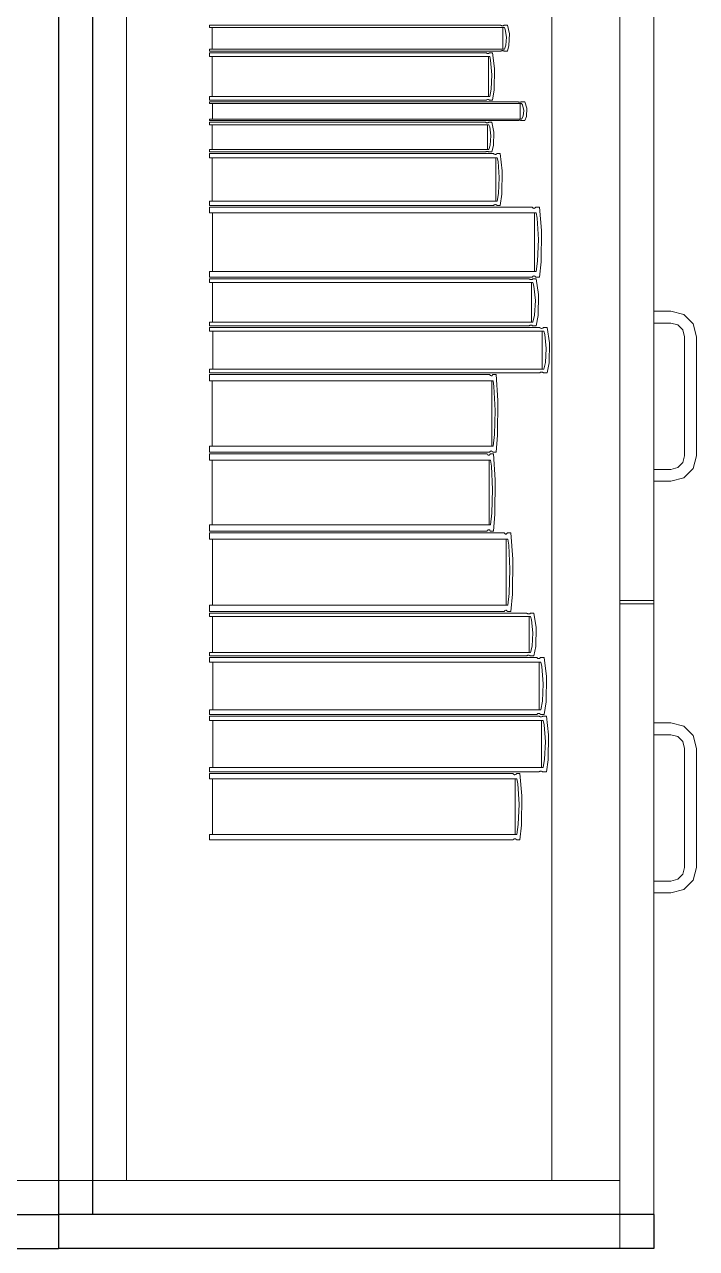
# Model space of a CAD drawing. Header units: inches. Extents: x -19 to 5698, y -728 to 92.
# Drawn here: x 294.119 to 294.514, y 12.807 to 13.527 of the extents above; entities that cross this region are included whole.
import ezdxf

# ---------------------------------------------------------------- set-up
doc = ezdxf.new("R2010")
doc.units = ezdxf.units.IN
doc.header["$MEASUREMENT"] = 0
doc.set_wipeout_variables(frame=1)
doc.linetypes.add('Wipeout_Contour', pattern=[1, 0, -1])
doc.layers.add('Interior - Mobiliario', color=7, linetype='Continuous')

msp = doc.modelspace()

# ---------------------------------------------------------------- linework, layer by layer
at = {"layer": 'Interior - Mobiliario', "color": 175, "linetype": 'Continuous', "lineweight": 13}
for p, q in [((294.15862, 14.28729), (294.15862, 12.82729)), ((294.46862, 12.82729), (294.46862, 14.28729)), ((294.17862, 12.84729), (294.17862, 14.26729)), ((294.42862, 14.26729), (294.42862, 12.84729)), ((294.46862, 12.84729), (294.46862, 14.26729)), ((294.46862, 13.54729), (294.46862, 13.18829)), ((294.48862, 13.54729), (294.48862, 13.18829)), ((294.3986, 13.52635), (294.22728, 13.52635)), ((294.22728, 13.52635), (294.22728, 13.52514)), ((294.22728, 13.52514), (294.40069, 13.52514)), ((294.22903, 13.52514), (294.22903, 13.51243)), ((294.3987, 13.52629), (294.3986, 13.52635)), ((294.39892, 13.5262), (294.3987, 13.52629)), ((294.39916, 13.52613), (294.39892, 13.5262)), ((294.39941, 13.5261), (294.39916, 13.52613)), ((294.39967, 13.5261), (294.39941, 13.5261)), ((294.39992, 13.52612), (294.39967, 13.5261)), ((294.39982, 13.51243), (294.39982, 13.52514)), ((294.40017, 13.52618), (294.39992, 13.52612)), ((294.40039, 13.52627), (294.40017, 13.52618)), ((294.40054, 13.52635), (294.40039, 13.52627)), ((294.40244, 13.52635), (294.40054, 13.52635)), ((294.40069, 13.52514), (294.40121, 13.52399)), ((294.40121, 13.52399), (294.40194, 13.51935)), ((294.40362, 13.5213), (294.40244, 13.52635)), ((294.4034, 13.51454), (294.40362, 13.5213)), ((294.4015, 13.5147), (294.40069, 13.51243)), ((294.40194, 13.51935), (294.4015, 13.5147)), ((294.40244, 13.51122), (294.4034, 13.51454)), ((294.40069, 13.51243), (294.22728, 13.51243)), ((294.22728, 13.51243), (294.22728, 13.51122)), ((294.22728, 13.51122), (294.3986, 13.51122)), ((294.39011, 13.51022), (294.22728, 13.51022)), ((294.22728, 13.51022), (294.22728, 13.50799)), ((294.22728, 13.50799), (294.39209, 13.50799)), ((294.22894, 13.50799), (294.22894, 13.48457)), ((294.3902, 13.51011), (294.39011, 13.51022)), ((294.39041, 13.50994), (294.3902, 13.51011)), ((294.39064, 13.50983), (294.39041, 13.50994)), ((294.39088, 13.50976), (294.39064, 13.50983)), ((294.39112, 13.50976), (294.39088, 13.50976)), ((294.39137, 13.50981), (294.39112, 13.50976)), ((294.39126, 13.48457), (294.39126, 13.50799)), ((294.3916, 13.50991), (294.39137, 13.50981)), ((294.39181, 13.51007), (294.3916, 13.50991)), ((294.39195, 13.51022), (294.39181, 13.51007)), ((294.39376, 13.51022), (294.39195, 13.51022)), ((294.39209, 13.50799), (294.39259, 13.50588)), ((294.39488, 13.50092), (294.39376, 13.51022)), ((294.3986, 13.51122), (294.39874, 13.5113)), ((294.39874, 13.5113), (294.39897, 13.51139)), ((294.39897, 13.51139), (294.39921, 13.51145)), ((294.39921, 13.51145), (294.39947, 13.51147)), ((294.39947, 13.51147), (294.39973, 13.51147)), ((294.39973, 13.51147), (294.39998, 13.51144)), ((294.39998, 13.51144), (294.40022, 13.51137)), ((294.40022, 13.51137), (294.40044, 13.51128)), ((294.40044, 13.51128), (294.40054, 13.51122)), ((294.40054, 13.51122), (294.40244, 13.51122)), ((294.39259, 13.50588), (294.39328, 13.49733)), ((294.39467, 13.48846), (294.39488, 13.50092)), ((294.39328, 13.49733), (294.39286, 13.48875)), ((294.39209, 13.48457), (294.22728, 13.48457)), ((294.22728, 13.48457), (294.22728, 13.48234)), ((294.39286, 13.48875), (294.39209, 13.48457)), ((294.39376, 13.48234), (294.39467, 13.48846)), ((294.22728, 13.48234), (294.39011, 13.48234)), ((294.40861, 13.48134), (294.22728, 13.48134)), ((294.22728, 13.48134), (294.22728, 13.48046)), ((294.22728, 13.48046), (294.41083, 13.48046)), ((294.22913, 13.48046), (294.22913, 13.47121)), ((294.39011, 13.48234), (294.39024, 13.48249)), ((294.39024, 13.48249), (294.39046, 13.48265)), ((294.39046, 13.48265), (294.39069, 13.48276)), ((294.39069, 13.48276), (294.39093, 13.48281)), ((294.39093, 13.48281), (294.39118, 13.4828)), ((294.39118, 13.4828), (294.39142, 13.48274)), ((294.39142, 13.48274), (294.39165, 13.48262)), ((294.39165, 13.48262), (294.39186, 13.48245)), ((294.39186, 13.48245), (294.39195, 13.48234)), ((294.39195, 13.48234), (294.39376, 13.48234)), ((294.40871, 13.4813), (294.40861, 13.48134)), ((294.40895, 13.48123), (294.40871, 13.4813)), ((294.4092, 13.48119), (294.40895, 13.48123)), ((294.40947, 13.48116), (294.4092, 13.48119)), ((294.40974, 13.48116), (294.40947, 13.48116)), ((294.41001, 13.48118), (294.40974, 13.48116)), ((294.4099, 13.47121), (294.4099, 13.48046)), ((294.41027, 13.48122), (294.41001, 13.48118)), ((294.41051, 13.48128), (294.41027, 13.48122)), ((294.41066, 13.48134), (294.41051, 13.48128)), ((294.41268, 13.48134), (294.41066, 13.48134)), ((294.41083, 13.48046), (294.41138, 13.47963)), ((294.41138, 13.47963), (294.41215, 13.47625)), ((294.41393, 13.47767), (294.41268, 13.48134)), ((294.41369, 13.47274), (294.41393, 13.47767)), ((294.41083, 13.47121), (294.22728, 13.47121)), ((294.22728, 13.47121), (294.22728, 13.47033)), ((294.22728, 13.47033), (294.40861, 13.47033)), ((294.40861, 13.47033), (294.40876, 13.47039)), ((294.40876, 13.47039), (294.409, 13.47045)), ((294.409, 13.47045), (294.40926, 13.47049)), ((294.40926, 13.47049), (294.40953, 13.47051)), ((294.40953, 13.47051), (294.4098, 13.47051)), ((294.4098, 13.47051), (294.41007, 13.47048)), ((294.41007, 13.47048), (294.41033, 13.47044)), ((294.41033, 13.47044), (294.41056, 13.47037)), ((294.41056, 13.47037), (294.41066, 13.47033)), ((294.41066, 13.47033), (294.41268, 13.47033)), ((294.41168, 13.47286), (294.41083, 13.47121)), ((294.41215, 13.47625), (294.41168, 13.47286)), ((294.41268, 13.47033), (294.41369, 13.47274)), ((294.38965, 13.46933), (294.22728, 13.46933)), ((294.22728, 13.46933), (294.22728, 13.46794)), ((294.22728, 13.46794), (294.39164, 13.46794)), ((294.22894, 13.46794), (294.22894, 13.45336)), ((294.38975, 13.46926), (294.38965, 13.46933)), ((294.38995, 13.46916), (294.38975, 13.46926)), ((294.39018, 13.46908), (294.38995, 13.46916)), ((294.39042, 13.46904), (294.39018, 13.46908)), ((294.39067, 13.46904), (294.39042, 13.46904)), ((294.39091, 13.46907), (294.39067, 13.46904)), ((294.39081, 13.45336), (294.39081, 13.46794)), ((294.39114, 13.46914), (294.39091, 13.46907)), ((294.39136, 13.46924), (294.39114, 13.46914)), ((294.39149, 13.46933), (294.39136, 13.46924)), ((294.3933, 13.46933), (294.39149, 13.46933)), ((294.39164, 13.46794), (294.39213, 13.46662)), ((294.39213, 13.46662), (294.39282, 13.4613)), ((294.39441, 13.46354), (294.3933, 13.46933)), ((294.3942, 13.45577), (294.39441, 13.46354)), ((294.3924, 13.45596), (294.39164, 13.45336)), ((294.39282, 13.4613), (294.3924, 13.45596)), ((294.3933, 13.45197), (294.3942, 13.45577)), ((294.39164, 13.45336), (294.22728, 13.45336)), ((294.22728, 13.45336), (294.22728, 13.45197)), ((294.22728, 13.45197), (294.38965, 13.45197)), ((294.39442, 13.45097), (294.22728, 13.45097)), ((294.22728, 13.45097), (294.22728, 13.44853)), ((294.22728, 13.44853), (294.39646, 13.44853)), ((294.22899, 13.44853), (294.22899, 13.4229)), ((294.38965, 13.45197), (294.38979, 13.45206)), ((294.38979, 13.45206), (294.39, 13.45216)), ((294.39, 13.45216), (294.39024, 13.45223)), ((294.39024, 13.45223), (294.39048, 13.45226)), ((294.39048, 13.45226), (294.39072, 13.45225)), ((294.39072, 13.45225), (294.39096, 13.45221)), ((294.39096, 13.45221), (294.39119, 13.45214)), ((294.39119, 13.45214), (294.3914, 13.45203)), ((294.3914, 13.45203), (294.39149, 13.45197)), ((294.39149, 13.45197), (294.3933, 13.45197)), ((294.39451, 13.45085), (294.39442, 13.45097)), ((294.39473, 13.45066), (294.39451, 13.45085)), ((294.39496, 13.45053), (294.39473, 13.45066)), ((294.39521, 13.45046), (294.39496, 13.45053)), ((294.39546, 13.45046), (294.39521, 13.45046)), ((294.39571, 13.45051), (294.39546, 13.45046)), ((294.39561, 13.4229), (294.39561, 13.44853)), ((294.39595, 13.45063), (294.39571, 13.45051)), ((294.39617, 13.4508), (294.39595, 13.45063)), ((294.39631, 13.45097), (294.39617, 13.4508)), ((294.39817, 13.45097), (294.39631, 13.45097)), ((294.39646, 13.44853), (294.39697, 13.44621)), ((294.39932, 13.44079), (294.39817, 13.45097)), ((294.39697, 13.44621), (294.39768, 13.43686)), ((294.39768, 13.43686), (294.39725, 13.42747)), ((294.3991, 13.42715), (294.39932, 13.44079)), ((294.39725, 13.42747), (294.39646, 13.4229)), ((294.39817, 13.42046), (294.3991, 13.42715)), ((294.39646, 13.4229), (294.22728, 13.4229)), ((294.22728, 13.4229), (294.22728, 13.42046)), ((294.22728, 13.42046), (294.39442, 13.42046)), ((294.39442, 13.42046), (294.39456, 13.42062)), ((294.39456, 13.42062), (294.39478, 13.4208)), ((294.39478, 13.4208), (294.39502, 13.42091)), ((294.39502, 13.42091), (294.39527, 13.42097)), ((294.39527, 13.42097), (294.39552, 13.42096)), ((294.39552, 13.42096), (294.39577, 13.42089)), ((294.39577, 13.42089), (294.396, 13.42076)), ((294.396, 13.42076), (294.39622, 13.42058)), ((294.39622, 13.42058), (294.39631, 13.42046)), ((294.39631, 13.42046), (294.39817, 13.42046)), ((294.41702, 13.41946), (294.22728, 13.41946)), ((294.22728, 13.41946), (294.22728, 13.41617)), ((294.22728, 13.41617), (294.41934, 13.41617)), ((294.22922, 13.41617), (294.22922, 13.38161)), ((294.41713, 13.4193), (294.41702, 13.41946)), ((294.41737, 13.41905), (294.41713, 13.4193)), ((294.41764, 13.41887), (294.41737, 13.41905)), ((294.41792, 13.41878), (294.41764, 13.41887)), ((294.41821, 13.41877), (294.41792, 13.41878)), ((294.41849, 13.41885), (294.41821, 13.41877)), ((294.41837, 13.38161), (294.41837, 13.41617)), ((294.41876, 13.419), (294.41849, 13.41885)), ((294.41901, 13.41924), (294.41876, 13.419)), ((294.41917, 13.41946), (294.41901, 13.41924)), ((294.42128, 13.41946), (294.41917, 13.41946)), ((294.41934, 13.41617), (294.41991, 13.41305)), ((294.41991, 13.41305), (294.42072, 13.40044)), ((294.42258, 13.40574), (294.42128, 13.41946)), ((294.42234, 13.38735), (294.42258, 13.40574)), ((294.42072, 13.40044), (294.42023, 13.38777)), ((294.42023, 13.38777), (294.41934, 13.38161)), ((294.42128, 13.37832), (294.42234, 13.38735)), ((294.41934, 13.38161), (294.22728, 13.38161)), ((294.22728, 13.38161), (294.22728, 13.37832)), ((294.22728, 13.37832), (294.41702, 13.37832)), ((294.41522, 13.37732), (294.22728, 13.37732)), ((294.22728, 13.37732), (294.22728, 13.37511)), ((294.41533, 13.37722), (294.41522, 13.37732)), ((294.41557, 13.37705), (294.41533, 13.37722)), ((294.41583, 13.37693), (294.41557, 13.37705)), ((294.41611, 13.37687), (294.41583, 13.37693)), ((294.41639, 13.37686), (294.41611, 13.37687)), ((294.41667, 13.37691), (294.41639, 13.37686)), ((294.41694, 13.37702), (294.41667, 13.37691)), ((294.41719, 13.37718), (294.41694, 13.37702)), ((294.41702, 13.37832), (294.41718, 13.37854)), ((294.41718, 13.37854), (294.41743, 13.37878)), ((294.41735, 13.37732), (294.41719, 13.37718)), ((294.41944, 13.37732), (294.41735, 13.37732)), ((294.41743, 13.37878), (294.4177, 13.37894)), ((294.4177, 13.37894), (294.41798, 13.37901)), ((294.41798, 13.37901), (294.41827, 13.379)), ((294.41827, 13.379), (294.41855, 13.37891)), ((294.41855, 13.37891), (294.41882, 13.37873)), ((294.41882, 13.37873), (294.41906, 13.37848)), ((294.41906, 13.37848), (294.41917, 13.37832)), ((294.41917, 13.37832), (294.42128, 13.37832)), ((294.42073, 13.3681), (294.41944, 13.37732)), ((294.22728, 13.37511), (294.41751, 13.37511)), ((294.2292, 13.37511), (294.2292, 13.35187)), ((294.41655, 13.35187), (294.41655, 13.37511)), ((294.41751, 13.37511), (294.41808, 13.37301)), ((294.41808, 13.37301), (294.41889, 13.36453)), ((294.41889, 13.36453), (294.4184, 13.35601)), ((294.42049, 13.35572), (294.42073, 13.3681)), ((294.4184, 13.35601), (294.41751, 13.35187)), ((294.41944, 13.34965), (294.42049, 13.35572)), ((294.49862, 13.35829), (294.48862, 13.35829)), ((294.48862, 13.35829), (294.48862, 13.35129)), ((294.50612, 13.35628), (294.49862, 13.35829)), ((294.51161, 13.35079), (294.50612, 13.35628)), ((294.41751, 13.35187), (294.22728, 13.35187)), ((294.22728, 13.35187), (294.22728, 13.34965)), ((294.22728, 13.34965), (294.41522, 13.34965)), ((294.4215, 13.34865), (294.22728, 13.34865)), ((294.22728, 13.34865), (294.22728, 13.34653)), ((294.41522, 13.34965), (294.41538, 13.3498)), ((294.41538, 13.3498), (294.41562, 13.34996)), ((294.41562, 13.34996), (294.41589, 13.35007)), ((294.41589, 13.35007), (294.41617, 13.35012)), ((294.41617, 13.35012), (294.41646, 13.35011)), ((294.41646, 13.35011), (294.41673, 13.35005)), ((294.41673, 13.35005), (294.417, 13.34993)), ((294.417, 13.34993), (294.41724, 13.34976)), ((294.41724, 13.34976), (294.41735, 13.34965)), ((294.41735, 13.34965), (294.41944, 13.34965)), ((294.42161, 13.34855), (294.4215, 13.34865)), ((294.42186, 13.34839), (294.42161, 13.34855)), ((294.42213, 13.34828), (294.42186, 13.34839)), ((294.42242, 13.34822), (294.42213, 13.34828)), ((294.42271, 13.34821), (294.42242, 13.34822)), ((294.423, 13.34826), (294.42271, 13.34821)), ((294.42328, 13.34836), (294.423, 13.34826)), ((294.42353, 13.34851), (294.42328, 13.34836)), ((294.4237, 13.34865), (294.42353, 13.34851)), ((294.42585, 13.34865), (294.4237, 13.34865)), ((294.42719, 13.33979), (294.42585, 13.34865)), ((294.48862, 13.35129), (294.49862, 13.35129)), ((294.49862, 13.35129), (294.50262, 13.35022)), ((294.50262, 13.35022), (294.50555, 13.34729)), ((294.51362, 13.34329), (294.51161, 13.35079)), ((294.22728, 13.34653), (294.42387, 13.34653)), ((294.22926, 13.34653), (294.22926, 13.32421)), ((294.42287, 13.32421), (294.42287, 13.34653)), ((294.42387, 13.34653), (294.42446, 13.34451)), ((294.42446, 13.34451), (294.42529, 13.33637)), ((294.50555, 13.34729), (294.50662, 13.34329)), ((294.50662, 13.34329), (294.50662, 13.27329)), ((294.51362, 13.27329), (294.51362, 13.34329)), ((294.42529, 13.33637), (294.42478, 13.32819)), ((294.42694, 13.32791), (294.42719, 13.33979)), ((294.42478, 13.32819), (294.42387, 13.32421)), ((294.42585, 13.32208), (294.42694, 13.32791)), ((294.42387, 13.32421), (294.22728, 13.32421)), ((294.22728, 13.32421), (294.22728, 13.32208)), ((294.22728, 13.32208), (294.4215, 13.32208)), ((294.39207, 13.32108), (294.22728, 13.32108)), ((294.22728, 13.32108), (294.22728, 13.31743)), ((294.39216, 13.32091), (294.39207, 13.32108)), ((294.39238, 13.32063), (294.39216, 13.32091)), ((294.39261, 13.32044), (294.39238, 13.32063)), ((294.39285, 13.32033), (294.39261, 13.32044)), ((294.3931, 13.32032), (294.39285, 13.32033)), ((294.39335, 13.3204), (294.3931, 13.32032)), ((294.39358, 13.32058), (294.39335, 13.3204)), ((294.3938, 13.32084), (294.39358, 13.32058)), ((294.39394, 13.32108), (294.3938, 13.32084)), ((294.39577, 13.32108), (294.39394, 13.32108)), ((294.3969, 13.30584), (294.39577, 13.32108)), ((294.4215, 13.32208), (294.42166, 13.32223)), ((294.42166, 13.32223), (294.42191, 13.32238)), ((294.42191, 13.32238), (294.42219, 13.32248)), ((294.42219, 13.32248), (294.42248, 13.32253)), ((294.42248, 13.32253), (294.42277, 13.32252)), ((294.42277, 13.32252), (294.42306, 13.32246)), ((294.42306, 13.32246), (294.42333, 13.32235)), ((294.42333, 13.32235), (294.42358, 13.32219)), ((294.42358, 13.32219), (294.4237, 13.32208)), ((294.4237, 13.32208), (294.42585, 13.32208)), ((294.22728, 13.31743), (294.39408, 13.31743)), ((294.22896, 13.31743), (294.22896, 13.27902)), ((294.39324, 13.27902), (294.39324, 13.31743)), ((294.39408, 13.31743), (294.39458, 13.31396)), ((294.39458, 13.31396), (294.39529, 13.29994)), ((294.39669, 13.28539), (294.3969, 13.30584)), ((294.39529, 13.29994), (294.39486, 13.28586)), ((294.39486, 13.28586), (294.39408, 13.27902)), ((294.39577, 13.27536), (294.39669, 13.28539)), ((294.39408, 13.27902), (294.22728, 13.27902)), ((294.22728, 13.27902), (294.22728, 13.27536)), ((294.39221, 13.2756), (294.39243, 13.27586)), ((294.39243, 13.27586), (294.39266, 13.27604)), ((294.39266, 13.27604), (294.39291, 13.27612)), ((294.39291, 13.27612), (294.39316, 13.27611)), ((294.39316, 13.27611), (294.3934, 13.27601)), ((294.3934, 13.27601), (294.39363, 13.27581)), ((294.39363, 13.27581), (294.39384, 13.27553)), ((294.22728, 13.27536), (294.39207, 13.27536)), ((294.39054, 13.27436), (294.22728, 13.27436)), ((294.22728, 13.27436), (294.22728, 13.27073)), ((294.22728, 13.27073), (294.39253, 13.27073)), ((294.22895, 13.27073), (294.22895, 13.2327)), ((294.39063, 13.27418), (294.39054, 13.27436)), ((294.39084, 13.27391), (294.39063, 13.27418)), ((294.39107, 13.27371), (294.39084, 13.27391)), ((294.39131, 13.27361), (294.39107, 13.27371)), ((294.39156, 13.2736), (294.39131, 13.27361)), ((294.3918, 13.27368), (294.39156, 13.2736)), ((294.3917, 13.2327), (294.3917, 13.27073)), ((294.39203, 13.27386), (294.3918, 13.27368)), ((294.39225, 13.27411), (294.39203, 13.27386)), ((294.39207, 13.27536), (294.39221, 13.2756)), ((294.39239, 13.27436), (294.39225, 13.27411)), ((294.3942, 13.27436), (294.39239, 13.27436)), ((294.39253, 13.27073), (294.39303, 13.2673)), ((294.39384, 13.27553), (294.39394, 13.27536)), ((294.39394, 13.27536), (294.39577, 13.27536)), ((294.39532, 13.25926), (294.3942, 13.27436)), ((294.50555, 13.26929), (294.50262, 13.26637)), ((294.50662, 13.27329), (294.50555, 13.26929)), ((294.51161, 13.26579), (294.51362, 13.27329)), ((294.39303, 13.2673), (294.39372, 13.25342)), ((294.48862, 13.26529), (294.48862, 13.25829)), ((294.49862, 13.26529), (294.48862, 13.26529)), ((294.50262, 13.26637), (294.49862, 13.26529)), ((294.50612, 13.2603), (294.51161, 13.26579)), ((294.39511, 13.239), (294.39532, 13.25926)), ((294.48862, 13.25829), (294.49862, 13.25829)), ((294.49862, 13.25829), (294.50612, 13.2603)), ((294.39372, 13.25342), (294.3933, 13.23948)), ((294.39253, 13.2327), (294.22728, 13.2327)), ((294.22728, 13.2327), (294.22728, 13.22907)), ((294.3933, 13.23948), (294.39253, 13.2327)), ((294.3942, 13.22907), (294.39511, 13.239)), ((294.22728, 13.22907), (294.39054, 13.22907)), ((294.40058, 13.22807), (294.22728, 13.22807)), ((294.22728, 13.22807), (294.22728, 13.22437)), ((294.39054, 13.22907), (294.39067, 13.22932)), ((294.39067, 13.22932), (294.39089, 13.22957)), ((294.39089, 13.22957), (294.39112, 13.22975)), ((294.39112, 13.22975), (294.39137, 13.22983)), ((294.39137, 13.22983), (294.39161, 13.22982)), ((294.39161, 13.22982), (294.39185, 13.22972)), ((294.39185, 13.22972), (294.39208, 13.22952)), ((294.39208, 13.22952), (294.39229, 13.22925)), ((294.39229, 13.22925), (294.39239, 13.22907)), ((294.39239, 13.22907), (294.3942, 13.22907)), ((294.40068, 13.22789), (294.40058, 13.22807)), ((294.40091, 13.22761), (294.40068, 13.22789)), ((294.40115, 13.22742), (294.40091, 13.22761)), ((294.40141, 13.22731), (294.40115, 13.22742)), ((294.40167, 13.2273), (294.40141, 13.22731)), ((294.40192, 13.22738), (294.40167, 13.2273)), ((294.40217, 13.22756), (294.40192, 13.22738)), ((294.4024, 13.22782), (294.40217, 13.22756)), ((294.40255, 13.22807), (294.4024, 13.22782)), ((294.40447, 13.22807), (294.40255, 13.22807)), ((294.40566, 13.21263), (294.40447, 13.22807)), ((294.22728, 13.22437), (294.4027, 13.22437)), ((294.22905, 13.22437), (294.22905, 13.18547)), ((294.40181, 13.18547), (294.40181, 13.22437)), ((294.4027, 13.22437), (294.40323, 13.22086)), ((294.40323, 13.22086), (294.40397, 13.20666)), ((294.40544, 13.19192), (294.40566, 13.21263)), ((294.40397, 13.20666), (294.40351, 13.1924)), ((294.40351, 13.1924), (294.4027, 13.18547)), ((294.40447, 13.18176), (294.40544, 13.19192)), ((294.4027, 13.18547), (294.22728, 13.18547)), ((294.22728, 13.18547), (294.22728, 13.18176)), ((294.40073, 13.18201), (294.40096, 13.18228)), ((294.40096, 13.18228), (294.4012, 13.18245)), ((294.4012, 13.18245), (294.40146, 13.18254)), ((294.40146, 13.18254), (294.40172, 13.18253)), ((294.40172, 13.18253), (294.40198, 13.18242)), ((294.40198, 13.18242), (294.40222, 13.18223)), ((294.48862, 13.18829), (294.46862, 13.18829)), ((294.48862, 13.18629), (294.46862, 13.18629)), ((294.22728, 13.18176), (294.40058, 13.18176)), ((294.41385, 13.18076), (294.22728, 13.18076)), ((294.22728, 13.18076), (294.22728, 13.17876)), ((294.22728, 13.17876), (294.41613, 13.17876)), ((294.22919, 13.17876), (294.22919, 13.15771)), ((294.40058, 13.18176), (294.40073, 13.18201)), ((294.40222, 13.18223), (294.40245, 13.18194)), ((294.40245, 13.18194), (294.40255, 13.18176)), ((294.40255, 13.18176), (294.40447, 13.18176)), ((294.41396, 13.18067), (294.41385, 13.18076)), ((294.4142, 13.18051), (294.41396, 13.18067)), ((294.41446, 13.18041), (294.4142, 13.18051)), ((294.41473, 13.18035), (294.41446, 13.18041)), ((294.41502, 13.18035), (294.41473, 13.18035)), ((294.41529, 13.18039), (294.41502, 13.18035)), ((294.41518, 13.15771), (294.41518, 13.17876)), ((294.41556, 13.18049), (294.41529, 13.18039)), ((294.41581, 13.18063), (294.41556, 13.18049)), ((294.41596, 13.18076), (294.41581, 13.18063)), ((294.41804, 13.18076), (294.41596, 13.18076)), ((294.41613, 13.17876), (294.41669, 13.17686)), ((294.41669, 13.17686), (294.41749, 13.16918)), ((294.41932, 13.17241), (294.41804, 13.18076)), ((294.41749, 13.16918), (294.41701, 13.16146)), ((294.41908, 13.1612), (294.41932, 13.17241)), ((294.41701, 13.16146), (294.41613, 13.15771)), ((294.41804, 13.15571), (294.41908, 13.1612)), ((294.41613, 13.15771), (294.22728, 13.15771)), ((294.22728, 13.15771), (294.22728, 13.15571)), ((294.22728, 13.15571), (294.41385, 13.15571)), ((294.41976, 13.15471), (294.22728, 13.15471)), ((294.22728, 13.15471), (294.22728, 13.15203)), ((294.41385, 13.15571), (294.41401, 13.15584)), ((294.41401, 13.15584), (294.41425, 13.15598)), ((294.41425, 13.15598), (294.41452, 13.15608)), ((294.41452, 13.15608), (294.4148, 13.15612)), ((294.4148, 13.15612), (294.41508, 13.15612)), ((294.41508, 13.15612), (294.41535, 13.15606)), ((294.41535, 13.15606), (294.41562, 13.15595)), ((294.41562, 13.15595), (294.41586, 13.1558)), ((294.41586, 13.1558), (294.41596, 13.15571)), ((294.41596, 13.15571), (294.41804, 13.15571)), ((294.41987, 13.15458), (294.41976, 13.15471)), ((294.42012, 13.15437), (294.41987, 13.15458)), ((294.42039, 13.15423), (294.42012, 13.15437)), ((294.42067, 13.15415), (294.42039, 13.15423)), ((294.42096, 13.15415), (294.42067, 13.15415)), ((294.42125, 13.15421), (294.42096, 13.15415)), ((294.42152, 13.15434), (294.42125, 13.15421)), ((294.42178, 13.15453), (294.42152, 13.15434)), ((294.42194, 13.15471), (294.42178, 13.15453)), ((294.42408, 13.15471), (294.42194, 13.15471)), ((294.4254, 13.14357), (294.42408, 13.15471)), ((294.22728, 13.15203), (294.42211, 13.15203)), ((294.22925, 13.15203), (294.22925, 13.12398)), ((294.42113, 13.12398), (294.42113, 13.15203)), ((294.42211, 13.15203), (294.4227, 13.1495)), ((294.4227, 13.1495), (294.42352, 13.13926)), ((294.42352, 13.13926), (294.42302, 13.12898)), ((294.42516, 13.12863), (294.4254, 13.14357)), ((294.42302, 13.12898), (294.42211, 13.12398)), ((294.42408, 13.12131), (294.42516, 13.12863)), ((294.42211, 13.12398), (294.22728, 13.12398)), ((294.22728, 13.12398), (294.22728, 13.12131)), ((294.22728, 13.12131), (294.41976, 13.12131)), ((294.42104, 13.12031), (294.22728, 13.12031)), ((294.22728, 13.12031), (294.22728, 13.11768)), ((294.22728, 13.11768), (294.42341, 13.11768)), ((294.22926, 13.11768), (294.22926, 13.09007)), ((294.41976, 13.12131), (294.41992, 13.12149)), ((294.41992, 13.12149), (294.42018, 13.12168)), ((294.42018, 13.12168), (294.42045, 13.12181)), ((294.42045, 13.12181), (294.42074, 13.12187)), ((294.42074, 13.12187), (294.42103, 13.12186)), ((294.42103, 13.12186), (294.42131, 13.12178)), ((294.42115, 13.12018), (294.42104, 13.12031)), ((294.4214, 13.11998), (294.42115, 13.12018)), ((294.42131, 13.12178), (294.42158, 13.12164)), ((294.42167, 13.11984), (294.4214, 13.11998)), ((294.42158, 13.12164), (294.42183, 13.12144)), ((294.42196, 13.11977), (294.42167, 13.11984)), ((294.42183, 13.12144), (294.42194, 13.12131)), ((294.42194, 13.12131), (294.42408, 13.12131)), ((294.42225, 13.11976), (294.42196, 13.11977)), ((294.42254, 13.11982), (294.42225, 13.11976)), ((294.42242, 13.09007), (294.42242, 13.11768)), ((294.42282, 13.11995), (294.42254, 13.11982)), ((294.42307, 13.12013), (294.42282, 13.11995)), ((294.42324, 13.12031), (294.42307, 13.12013)), ((294.42539, 13.12031), (294.42324, 13.12031)), ((294.42341, 13.11768), (294.424, 13.11519)), ((294.42672, 13.10935), (294.42539, 13.12031)), ((294.424, 13.11519), (294.42482, 13.10511)), ((294.48862, 13.11629), (294.49862, 13.11629)), ((294.48862, 13.10929), (294.48862, 13.11629)), ((294.49862, 13.11629), (294.50612, 13.11428)), ((294.50612, 13.11428), (294.51161, 13.10879)), ((294.42482, 13.10511), (294.42432, 13.09499)), ((294.42647, 13.09465), (294.42672, 13.10935)), ((294.49862, 13.10929), (294.48862, 13.10929)), ((294.50262, 13.10822), (294.49862, 13.10929)), ((294.50555, 13.10529), (294.50262, 13.10822)), ((294.50662, 13.10129), (294.50555, 13.10529)), ((294.51161, 13.10879), (294.51362, 13.10129)), ((294.50662, 13.03129), (294.50662, 13.10129)), ((294.51362, 13.10129), (294.51362, 13.03129)), ((294.42341, 13.09007), (294.22728, 13.09007)), ((294.22728, 13.09007), (294.22728, 13.08744)), ((294.42432, 13.09499), (294.42341, 13.09007)), ((294.42539, 13.08744), (294.42647, 13.09465)), ((294.22728, 13.08744), (294.42104, 13.08744)), ((294.4058, 13.08644), (294.22728, 13.08644)), ((294.22728, 13.08644), (294.22728, 13.08333)), ((294.22728, 13.08333), (294.40798, 13.08333)), ((294.2291, 13.08333), (294.2291, 13.05068)), ((294.40591, 13.08629), (294.4058, 13.08644)), ((294.40613, 13.08605), (294.40591, 13.08629)), ((294.40639, 13.08589), (294.40613, 13.08605)), ((294.40665, 13.0858), (294.40639, 13.08589)), ((294.40692, 13.08579), (294.40665, 13.0858)), ((294.40718, 13.08586), (294.40692, 13.08579)), ((294.40707, 13.05068), (294.40707, 13.08333)), ((294.40744, 13.08601), (294.40718, 13.08586)), ((294.40767, 13.08623), (294.40744, 13.08601)), ((294.40783, 13.08644), (294.40767, 13.08623)), ((294.40981, 13.08644), (294.40783, 13.08644)), ((294.40798, 13.08333), (294.40853, 13.08038)), ((294.41104, 13.07348), (294.40981, 13.08644)), ((294.42104, 13.08744), (294.4212, 13.08762)), ((294.4212, 13.08762), (294.42146, 13.0878)), ((294.42146, 13.0878), (294.42174, 13.08793)), ((294.42174, 13.08793), (294.42202, 13.08799)), ((294.42202, 13.08799), (294.42232, 13.08798)), ((294.42232, 13.08798), (294.4226, 13.08791)), ((294.4226, 13.08791), (294.42288, 13.08777)), ((294.42288, 13.08777), (294.42313, 13.08757)), ((294.42313, 13.08757), (294.42324, 13.08744)), ((294.42324, 13.08744), (294.42539, 13.08744)), ((294.40853, 13.08038), (294.40929, 13.06846)), ((294.40929, 13.06846), (294.40882, 13.0565)), ((294.41081, 13.05609), (294.41104, 13.07348)), ((294.40882, 13.0565), (294.40798, 13.05068)), ((294.40981, 13.04757), (294.41081, 13.05609)), ((294.40798, 13.05068), (294.22728, 13.05068)), ((294.22728, 13.05068), (294.22728, 13.04757)), ((294.22728, 13.04757), (294.4058, 13.04757)), ((294.4058, 13.04757), (294.40595, 13.04778)), ((294.40595, 13.04778), (294.40619, 13.048)), ((294.40619, 13.048), (294.40644, 13.04815)), ((294.40644, 13.04815), (294.40671, 13.04822)), ((294.40671, 13.04822), (294.40698, 13.04821)), ((294.40698, 13.04821), (294.40724, 13.04812)), ((294.40724, 13.04812), (294.40749, 13.04796)), ((294.40749, 13.04796), (294.40772, 13.04772)), ((294.40772, 13.04772), (294.40783, 13.04757)), ((294.40783, 13.04757), (294.40981, 13.04757)), ((294.50555, 13.02729), (294.50662, 13.03129)), ((294.51362, 13.03129), (294.51161, 13.02379)), ((294.49862, 13.02329), (294.50262, 13.02437)), ((294.50262, 13.02437), (294.50555, 13.02729)), ((294.48862, 13.02329), (294.49862, 13.02329)), ((294.48862, 13.01629), (294.48862, 13.02329)), ((294.50612, 13.0183), (294.49862, 13.01629)), ((294.51161, 13.02379), (294.50612, 13.0183)), ((294.49862, 13.01629), (294.48862, 13.01629)), ((294.17862, 12.84729), (294.42862, 12.84729)), ((294.42862, 12.84729), (294.46862, 12.84729)), ((294.15862, 12.82729), (294.46862, 12.82729))]:
    msp.add_line(p, q, dxfattribs=at)

# ---------------------------------------------------------------- wipeouts: each hides what was drawn before it
at = {"color": 254, "linetype": 'Wipeout_Contour', "lineweight": 0, "ltscale": 9715.374523}
msp.add_wipeout([(294.11862, 12.82729), (294.13862, 12.82729), (294.13862, 14.28729), (294.11862, 14.28729)], dxfattribs=at).dxf.layer = 'Interior - Mobiliario'

# ---------------------------------------------------------------- next in the draw order: linework, layer by layer
at = {"layer": 'Interior - Mobiliario', "color": 175, "linetype": 'Continuous', "lineweight": 30}
for p in [(294.13862, 14.28729), (294.11862, 12.82729)]:
    msp.add_line(p, (294.13862, 12.82729), dxfattribs=at)
at = {"layer": 'Interior - Mobiliario', "color": 175, "linetype": 'Continuous', "lineweight": 13}
for p, q in [((294.13862, 14.28729), (294.13862, 12.82729)), ((294.13862, 14.26729), (294.13862, 12.84729)), ((294.13862, 12.84729), (294.09862, 12.84729)), ((294.13862, 12.82729), (294.11862, 12.82729))]:
    msp.add_line(p, q, dxfattribs=at)

# ---------------------------------------------------------------- next in the draw order: wipeouts: each hides what was drawn before it
at = {"color": 254, "linetype": 'Wipeout_Contour', "lineweight": 0, "ltscale": 9714.698025}
msp.add_wipeout([(293.78862, 12.80729), (294.13862, 12.80729), (294.13862, 12.82729), (293.78862, 12.82729)], dxfattribs=at).dxf.layer = 'Interior - Mobiliario'

# ---------------------------------------------------------------- next in the draw order: linework, layer by layer
at = {"layer": 'Interior - Mobiliario', "color": 175, "linetype": 'Continuous', "lineweight": 13}
for p, q in [((294.13862, 12.80729), (294.13862, 14.30729)), ((294.13862, 14.28729), (294.13862, 12.82729)), ((294.13862, 12.84729), (294.13862, 12.80729)), ((293.78862, 12.82729), (294.13862, 12.82729)), ((294.13862, 12.82729), (293.78862, 12.82729)), ((294.13862, 12.82729), (294.13862, 12.80729)), ((294.13862, 12.80729), (293.78862, 12.80729)), ((293.78862, 12.80729), (294.13862, 12.80729)), ((294.13862, 12.80729), (293.80862, 12.80729))]:
    msp.add_line(p, q, dxfattribs=at)
at = {"layer": 'Interior - Mobiliario', "color": 175, "linetype": 'Continuous', "lineweight": 30}
for p, q in [((293.78862, 12.82729), (294.13862, 12.82729)), ((294.13862, 12.82729), (294.13862, 12.80729)), ((293.78862, 12.80729), (294.13862, 12.80729))]:
    msp.add_line(p, q, dxfattribs=at)

# ---------------------------------------------------------------- next in the draw order: wipeouts: each hides what was drawn before it
at = {"color": 254, "linetype": 'Wipeout_Contour', "lineweight": 0, "ltscale": 9715.454521}
msp.add_wipeout([(294.15862, 12.82729), (294.15862, 14.28729), (294.13862, 14.28729), (294.13862, 12.82729)], dxfattribs=at).dxf.layer = 'Interior - Mobiliario'

# ---------------------------------------------------------------- next in the draw order: linework, layer by layer
at = {"layer": 'Interior - Mobiliario', "color": 175, "linetype": 'Continuous', "lineweight": 30}
for p, q in [((294.13862, 14.28729), (294.13862, 12.82729)), ((294.15862, 14.28729), (294.15862, 12.82729)), ((294.15862, 12.82729), (294.13862, 12.82729))]:
    msp.add_line(p, q, dxfattribs=at)
at = {"layer": 'Interior - Mobiliario', "color": 175, "linetype": 'Continuous', "lineweight": 13}
for p, q in [((294.13862, 14.28729), (294.13862, 12.82729)), ((294.15862, 12.82729), (294.15862, 14.28729)), ((294.13862, 14.26729), (294.13862, 12.84729)), ((294.13862, 12.84729), (294.17862, 12.84729)), ((294.13862, 12.82729), (294.15862, 12.82729))]:
    msp.add_line(p, q, dxfattribs=at)

# ---------------------------------------------------------------- next in the draw order: wipeouts: each hides what was drawn before it
at = {"color": 254, "linetype": 'Wipeout_Contour', "lineweight": 0, "ltscale": 9716.098005}
msp.add_wipeout([(294.48862, 12.80729), (294.48862, 12.82729), (294.13862, 12.82729), (294.13862, 12.80729)], dxfattribs=at).dxf.layer = 'Interior - Mobiliario'

# ---------------------------------------------------------------- next in the draw order: linework, layer by layer
at = {"layer": 'Interior - Mobiliario', "color": 175, "linetype": 'Continuous', "lineweight": 13}
for p, q in [((294.13862, 12.80729), (294.13862, 14.30729)), ((294.48862, 14.30729), (294.48862, 12.80729)), ((294.13862, 14.28729), (294.13862, 12.82729)), ((294.15862, 14.28729), (294.15862, 12.82729)), ((294.15862, 14.28729), (294.15862, 12.82729)), ((294.15862, 14.28729), (294.15862, 12.82729)), ((294.46862, 12.82729), (294.46862, 14.28729)), ((294.46862, 12.82729), (294.46862, 14.28729)), ((294.48862, 12.82729), (294.48862, 14.28729)), ((294.48862, 12.82729), (294.48862, 14.28729)), ((294.46862, 12.82729), (294.46862, 13.18629)), ((294.48862, 12.82729), (294.48862, 13.18629)), ((294.13862, 12.84729), (294.13862, 12.80729)), ((294.46862, 12.80729), (294.46862, 12.84729)), ((294.13862, 12.82729), (294.13862, 12.80729)), ((294.48862, 12.82729), (294.13862, 12.82729)), ((294.13862, 12.82729), (294.48862, 12.82729)), ((294.15862, 12.82729), (294.48862, 12.82729)), ((294.15862, 12.82729), (294.46862, 12.82729)), ((294.15862, 12.82729), (294.46862, 12.82729)), ((294.48862, 12.82729), (294.46862, 12.82729)), ((294.48862, 12.80729), (294.48862, 12.82729)), ((294.13862, 12.80729), (294.48862, 12.80729)), ((294.13862, 12.80729), (294.46862, 12.80729)), ((294.48862, 12.80729), (294.13862, 12.80729))]:
    msp.add_line(p, q, dxfattribs=at)
at = {"layer": 'Interior - Mobiliario', "color": 175, "linetype": 'Continuous', "lineweight": 30}
for p, q in [((294.48862, 12.82729), (294.13862, 12.82729)), ((294.13862, 12.82729), (294.13862, 12.80729)), ((294.48862, 12.82729), (294.48862, 12.80729)), ((294.48862, 12.80729), (294.13862, 12.80729))]:
    msp.add_line(p, q, dxfattribs=at)

doc.saveas('drawing.dxf')
